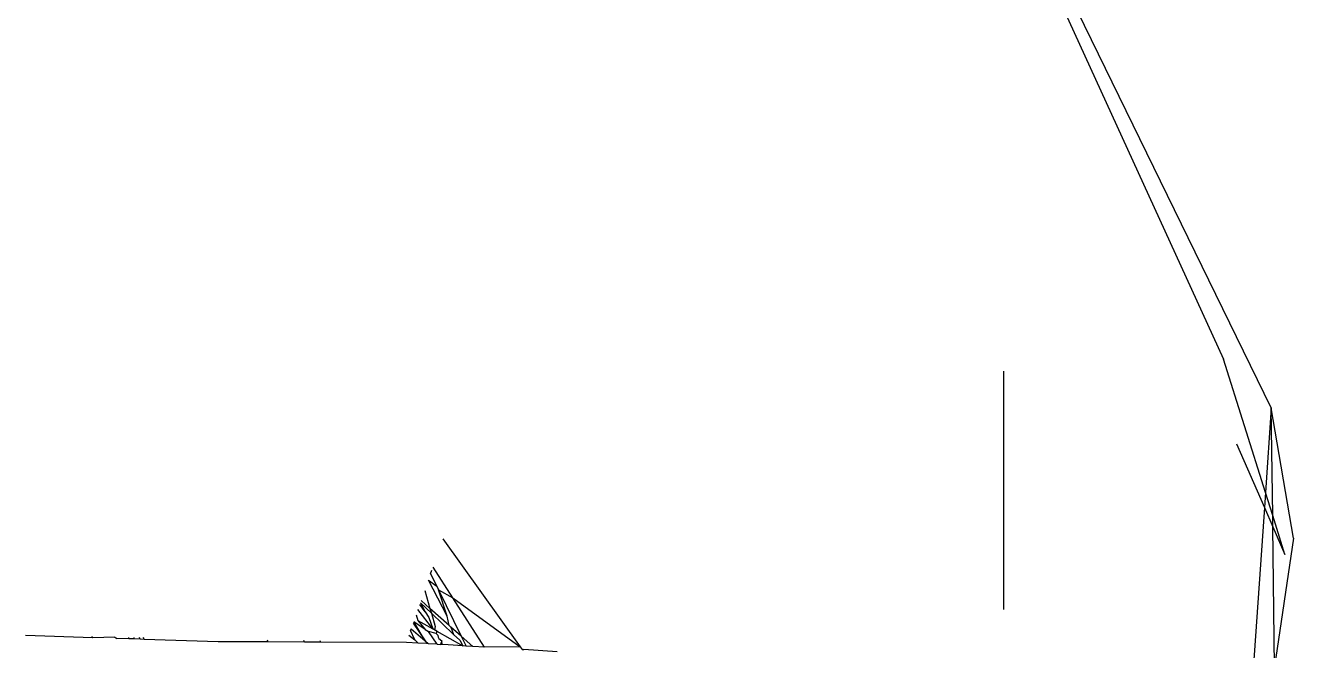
# Model space of a CAD drawing. Header units: millimetres. Extents: x 0 to 460473, y -68369 to 85219.
# Drawn here: x 224948.7 to 224970.81, y -36677.4 to -36666.5 of the extents above; entities that cross this region are included whole.
import ezdxf

# ---------------------------------------------------------------- set-up
doc = ezdxf.new("R2010")
doc.units = ezdxf.units.MM
doc.header["$LTSCALE"] = 50
doc.layers.add('ha', color=8, linetype='Continuous')

# ---------------------------------------------------------------- blocks, each defined once
blk = doc.blocks.new('12312')
for p, q in [((250595.211, -37184.726), (250590.543, -37175.172)), ((250590.543, -37175.477), (250594.376, -37183.877)), ((250595.108, -37186.203), (250594.376, -37183.877)), ((250590.543, -37184.086), (250590.543, -37188.247)), ((250595.211, -37184.726), (250595.108, -37186.203)), ((250595.6, -37186.999), (250595.211, -37184.726)), ((250595.235, -37186.608), (250595.211, -37184.726)), ((250594.604, -37185.354), (250595.09, -37186.465)), ((250595.108, -37186.203), (250595.09, -37186.465)), ((250595.235, -37186.608), (250595.108, -37186.203)), ((250595.09, -37186.465), (250594.853, -37189.854)), ((250595.09, -37186.465), (250595.238, -37186.804)), ((250595.238, -37186.804), (250595.235, -37186.608)), ((250595.448, -37187.285), (250595.235, -37186.608)), ((250595.269, -37189.238), (250595.238, -37186.804)), ((250595.238, -37186.804), (250595.448, -37187.285)), ((250580.768, -37187.015), (250582.115, -37188.898)), ((250595.6, -37186.999), (250595.269, -37189.238)), ((250580.94, -37188.042), (250580.595, -37187.505)), ((250580.843, -37188.362), (250580.514, -37187.733)), ((250580.514, -37187.733), (250580.658, -37187.838)), ((250580.553, -37187.623), (250580.576, -37187.558)), ((250580.553, -37187.623), (250580.658, -37187.838)), ((250580.449, -37187.915), (250580.541, -37188.226)), ((250580.658, -37187.838), (250580.691, -37187.904)), ((250580.691, -37187.904), (250580.94, -37188.042)), ((250580.691, -37187.904), (250581.087, -37188.713)), ((250580.843, -37188.362), (250580.691, -37187.904)), ((250580.456, -37188.288), (250580.364, -37188.156)), ((250580.566, -37188.312), (250580.373, -37188.129)), ((250580.373, -37188.129), (250580.456, -37188.288)), ((250580.541, -37188.226), (250580.387, -37188.089)), ((250581.492, -37188.903), (250580.94, -37188.042)), ((250580.94, -37188.042), (250582.115, -37188.898)), ((250580.299, -37188.34), (250580.329, -37188.436)), ((250580.592, -37188.585), (250580.331, -37188.247)), ((250580.456, -37188.288), (250580.523, -37188.383)), ((250580.523, -37188.383), (250580.592, -37188.585)), ((250580.541, -37188.226), (250580.566, -37188.312)), ((250580.878, -37188.526), (250580.541, -37188.226)), ((250580.566, -37188.312), (250580.95, -37188.683)), ((250580.566, -37188.312), (250580.634, -37188.541)), ((250580.878, -37188.526), (250580.843, -37188.362)), ((250580.213, -37188.583), (250580.201, -37188.614)), ((250580.278, -37188.777), (250580.201, -37188.614)), ((250580.213, -37188.583), (250580.455, -37188.791)), ((250580.248, -37188.482), (250580.455, -37188.791)), ((250580.457, -37188.593), (250580.257, -37188.458)), ((250580.455, -37188.791), (250580.257, -37188.458)), ((250580.329, -37188.436), (250580.457, -37188.593)), ((250580.329, -37188.436), (250580.592, -37188.585)), ((250580.457, -37188.593), (250580.513, -37188.63)), ((250580.669, -37188.852), (250580.513, -37188.63)), ((250580.651, -37188.662), (250580.513, -37188.63)), ((250580.658, -37188.622), (250580.592, -37188.585)), ((250580.634, -37188.541), (250580.619, -37188.6)), ((250580.619, -37188.6), (250580.658, -37188.622)), ((250580.658, -37188.622), (250580.651, -37188.662)), ((250580.658, -37188.622), (250581.114, -37188.88)), ((250580.906, -37188.551), (250580.878, -37188.526)), ((250580.906, -37188.551), (250580.95, -37188.683)), ((250581.087, -37188.713), (250580.906, -37188.551)), ((250574.665, -37188.737), (250573.486, -37188.698)), ((250574.665, -37188.737), (250574.646, -37188.719)), ((250575.048, -37188.726), (250574.665, -37188.737)), ((250575.048, -37188.726), (250575.082, -37188.75)), ((250575.291, -37188.757), (250575.082, -37188.75)), ((250575.283, -37188.731), (250575.291, -37188.757)), ((250575.379, -37188.76), (250575.291, -37188.757)), ((250575.376, -37188.732), (250575.379, -37188.76)), ((250575.489, -37188.764), (250575.379, -37188.76)), ((250575.489, -37188.764), (250575.477, -37188.734)), ((250575.559, -37188.766), (250575.489, -37188.764)), ((250575.559, -37188.766), (250575.544, -37188.735)), ((250576.845, -37188.809), (250575.559, -37188.766)), ((250577.713, -37188.811), (250576.845, -37188.809)), ((250577.702, -37188.775), (250577.713, -37188.811)), ((250578.352, -37188.813), (250577.713, -37188.811)), ((250578.352, -37188.813), (250578.34, -37188.786)), ((250578.636, -37188.814), (250578.352, -37188.813)), ((250578.636, -37188.814), (250578.624, -37188.792)), ((250580.129, -37188.819), (250578.636, -37188.814)), ((250580.335, -37188.832), (250580.129, -37188.819)), ((250580.173, -37188.693), (250580.278, -37188.777)), ((250580.278, -37188.777), (250580.335, -37188.832)), ((250580.489, -37188.841), (250580.335, -37188.832)), ((250580.455, -37188.791), (250580.489, -37188.841)), ((250580.455, -37188.791), (250580.516, -37188.843)), ((250580.516, -37188.843), (250580.489, -37188.841)), ((250580.669, -37188.852), (250580.516, -37188.843)), ((250580.651, -37188.662), (250580.681, -37188.7)), ((250580.669, -37188.852), (250580.727, -37188.856)), ((250580.697, -37188.754), (250580.681, -37188.7)), ((250580.697, -37188.754), (250580.75, -37188.79)), ((250580.75, -37188.79), (250580.727, -37188.856)), ((250580.753, -37188.858), (250580.727, -37188.856)), ((250580.753, -37188.858), (250580.75, -37188.79)), ((250580.861, -37188.864), (250580.753, -37188.858)), ((250581.114, -37188.88), (250580.861, -37188.864)), ((250580.95, -37188.683), (250581.061, -37188.779)), ((250581.061, -37188.779), (250581.114, -37188.88)), ((250581.287, -37188.89), (250581.087, -37188.713)), ((250581.087, -37188.713), (250581.171, -37188.883)), ((250581.171, -37188.883), (250581.114, -37188.88)), ((250581.287, -37188.89), (250581.171, -37188.883)), ((250581.492, -37188.903), (250581.287, -37188.89)), ((250582.115, -37188.898), (250581.492, -37188.903)), ((250582.115, -37188.898), (250582.147, -37188.943)), ((250582.147, -37188.943), (250582.18, -37188.945)), ((250582.759, -37188.981), (250582.18, -37188.945))]:
    blk.add_line(p, q)

msp = doc.modelspace()

# ---------------------------------------------------------------- block references
at = {"layer": 'ha'}
msp.add_blockref('12312', (-25624.78545841, 511.56126197), dxfattribs=at)

doc.saveas('drawing.dxf')
